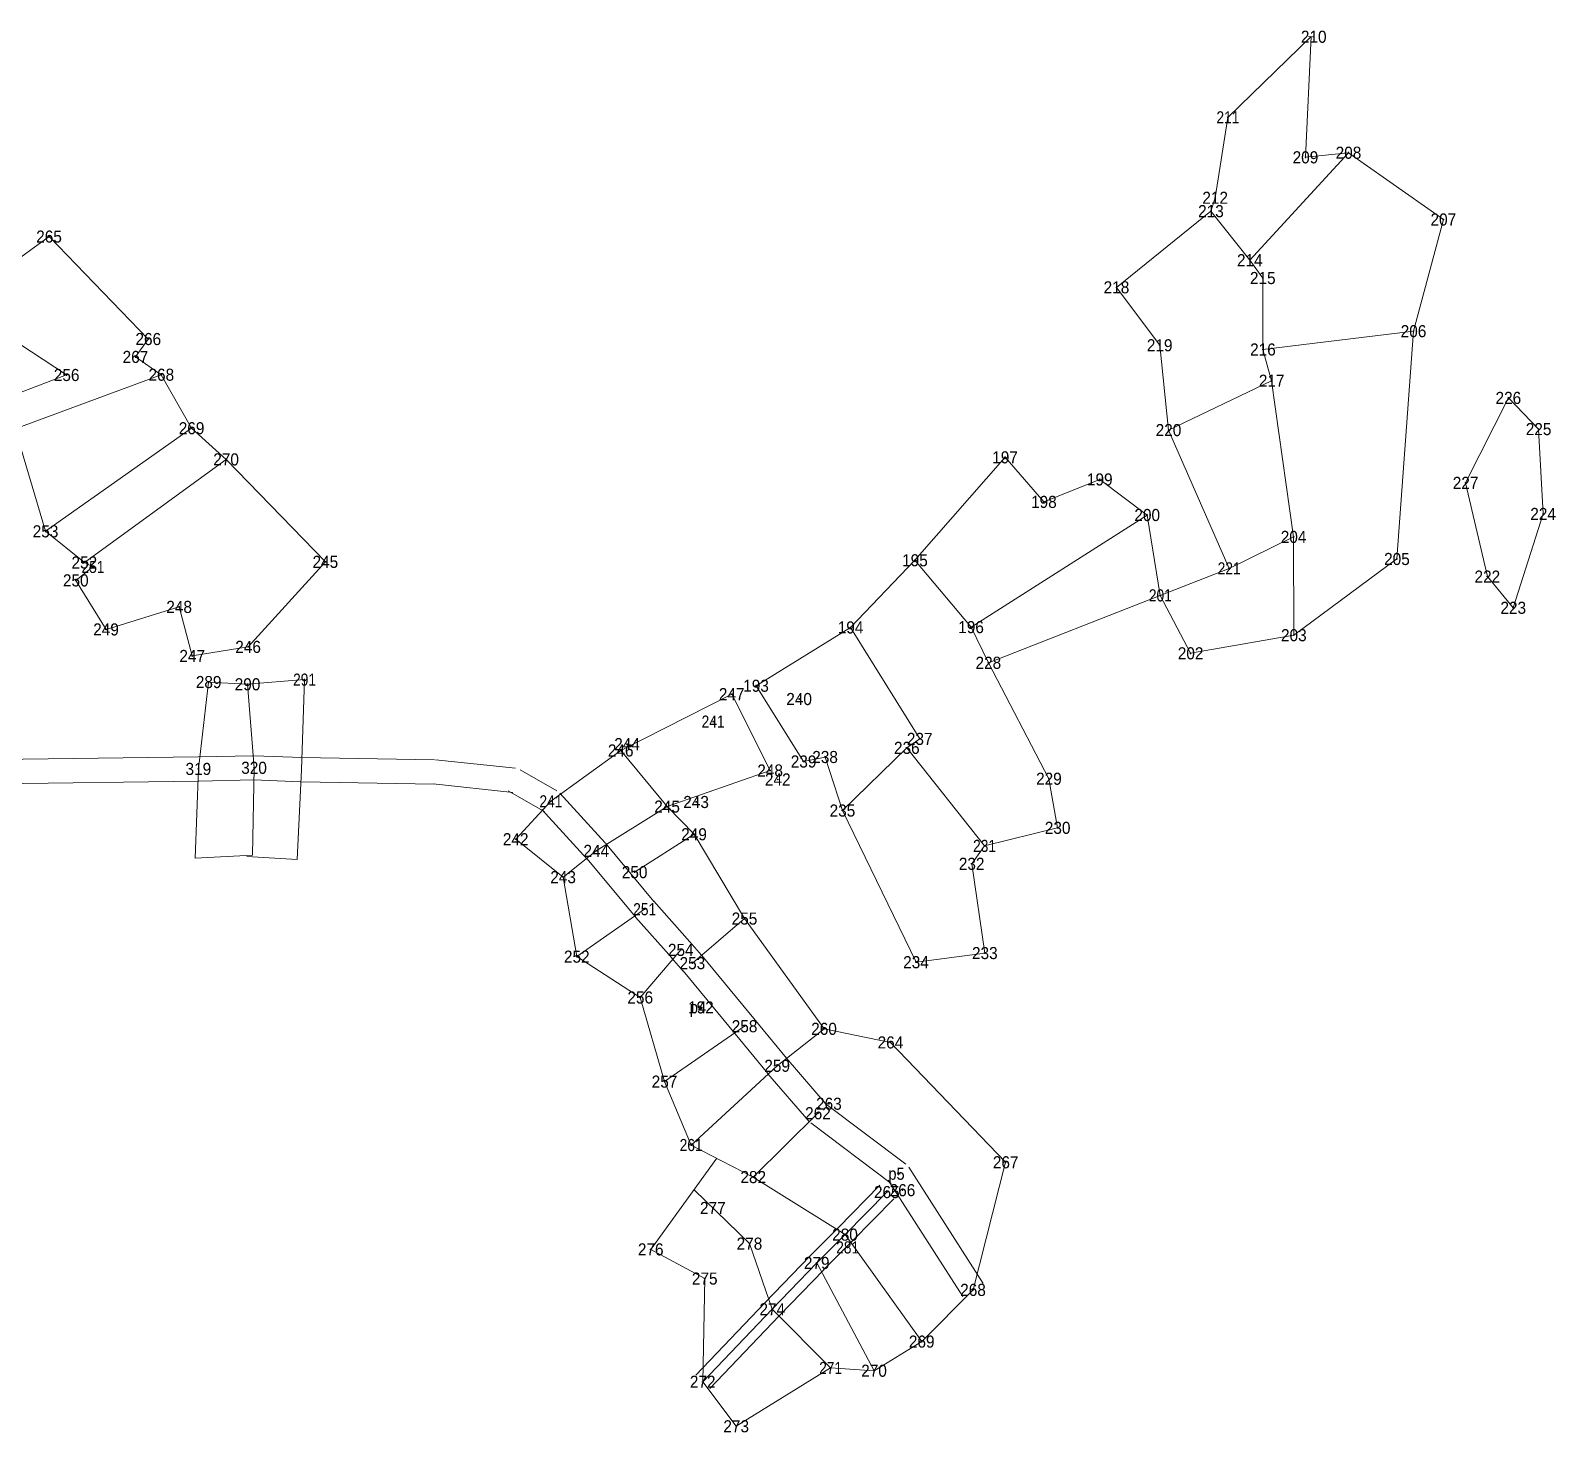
# Model space of a CAD drawing. Header units: metres. Extents: x 551040 to 556777, y 1846780 to 1849752.
# Drawn here: x 556147 to 556777, y 1848648 to 1849227 of the extents above; entities that cross this region are included whole.
import ezdxf
from ezdxf.enums import TextEntityAlignment as Align

# ---------------------------------------------------------------- set-up
doc = ezdxf.new("R2010")
doc.units = ezdxf.units.M
doc.header["$LTSCALE"] = 2
for name, color, linetype, lineweight in [('10', 7, 'Continuous', 13), ('11', 7, 'Continuous', 13), ('22', 7, 'Continuous', 13), ('6', 7, 'Continuous', 13)]:
    doc.layers.add(name, color=color, linetype=linetype, lineweight=lineweight)
doc.layers.add('12', color=7, linetype='Continuous')

msp = doc.modelspace()

# ---------------------------------------------------------------- hatches: boundary and pattern name
at = {"layer": '10'}
for points in [[(556423.655, 1848823.86, 1), (556423.505, 1848823.86, 1)], [(556423.655, 1848823.86, 1), (556423.505, 1848823.86, 1)], [(556505.655, 1848755.13, 1), (556505.505, 1848755.13, 1)], [(556505.655, 1848755.13, 1), (556505.505, 1848755.13, 1)]]:
    msp.add_hatch(color=256, dxfattribs=at).paths.add_polyline_path(points)

# ---------------------------------------------------------------- linework, layer by layer
for p, q in [((556423.27, 1848823.86), (556422.96, 1848823.86)), ((556423.27, 1848823.86), (556422.96, 1848823.86)), ((556423.58, 1848824.48), (556423.58, 1848824.17)), ((556423.58, 1848824.48), (556423.58, 1848824.17)), ((556423.58, 1848823.55), (556423.58, 1848823.24)), ((556423.58, 1848823.55), (556423.58, 1848823.24)), ((556424.2, 1848823.86), (556423.89, 1848823.86)), ((556424.2, 1848823.86), (556423.89, 1848823.86)), ((556505.27, 1848755.13), (556504.96, 1848755.13)), ((556505.27, 1848755.13), (556504.96, 1848755.13)), ((556505.58, 1848755.75), (556505.58, 1848755.44)), ((556505.58, 1848755.75), (556505.58, 1848755.44)), ((556505.58, 1848754.82), (556505.58, 1848754.51)), ((556505.58, 1848754.82), (556505.58, 1848754.51)), ((556506.2, 1848755.13), (556505.89, 1848755.13)), ((556506.2, 1848755.13), (556505.89, 1848755.13))]:
    msp.add_line(p, q, dxfattribs=at)
for centre, radius in [((556423.58, 1848823.86), 0.312), ((556423.58, 1848823.86), 0.312), ((556423.58, 1848823.86), 0.075), ((556423.58, 1848823.86), 0.075), ((556505.58, 1848755.13), 0.312), ((556505.58, 1848755.13), 0.312), ((556505.58, 1848755.13), 0.075), ((556505.58, 1848755.13), 0.075)]:
    msp.add_circle(centre, radius, dxfattribs=at)
at = {"layer": '11'}
for p, q in [((556677.06, 1849224.71), (556676.75, 1849224.71)), ((556677.38, 1849224.71), (556676.75, 1849224.71)), ((556677.06, 1849224.4), (556677.06, 1849225.02)), ((556677.06, 1849224.4), (556677.06, 1849225.02)), ((556641.92, 1849191.42), (556641.3, 1849191.42)), ((556641.61, 1849191.1), (556641.61, 1849191.73)), ((556673.96, 1849174.91), (556673.33, 1849174.91)), ((556673.64, 1849174.59), (556673.64, 1849175.22)), ((556691.72, 1849176.8), (556691.1, 1849176.8)), ((556691.41, 1849176.49), (556691.41, 1849177.11)), ((556634.6, 1849152.36), (556634.6, 1849152.98)), ((556636.68, 1849158.2), (556636.05, 1849158.2)), ((556636.36, 1849157.89), (556636.36, 1849158.52)), ((556634.92, 1849152.67), (556634.29, 1849152.67)), ((556730.9, 1849149.24), (556730.28, 1849149.24)), ((556730.59, 1849148.93), (556730.59, 1849149.55)), ((556155.08, 1849142.17), (556154.45, 1849142.17)), ((556154.76, 1849141.86), (556154.76, 1849142.48)), ((556650.97, 1849132.42), (556650.34, 1849132.42)), ((556650.66, 1849132.11), (556650.66, 1849132.73)), ((556595.59, 1849120.9), (556595.59, 1849121.52)), ((556656.32, 1849125.06), (556655.7, 1849125.06)), ((556656.01, 1849124.75), (556656.01, 1849125.37)), ((556595.9, 1849121.21), (556595.28, 1849121.21)), ((556718.58, 1849103.1), (556717.96, 1849103.1)), ((556718.27, 1849102.78), (556718.27, 1849103.41)), ((556196.07, 1849099.86), (556195.44, 1849099.86)), ((556195.75, 1849099.55), (556195.75, 1849100.17)), ((556613.74, 1849097.28), (556613.11, 1849097.28)), ((556613.43, 1849096.97), (556613.43, 1849097.59)), ((556190.75, 1849092.47), (556190.13, 1849092.47)), ((556190.44, 1849092.15), (556190.44, 1849092.78)), ((556656.4, 1849095.55), (556655.77, 1849095.55)), ((556656.08, 1849095.24), (556656.08, 1849095.87)), ((556162.34, 1849085.01), (556161.71, 1849085.01)), ((556162.03, 1849084.7), (556162.03, 1849085.32)), ((556201.44, 1849085.12), (556200.81, 1849085.12)), ((556201.12, 1849084.8), (556201.12, 1849085.43)), ((556659.99, 1849082.65), (556659.36, 1849082.65)), ((556659.67, 1849082.34), (556659.67, 1849082.96)), ((556757.76, 1849075.54), (556757.13, 1849075.54)), ((556757.44, 1849075.22), (556757.44, 1849075.85)), ((556213.94, 1849063.02), (556213.31, 1849063.02)), ((556213.62, 1849062.71), (556213.62, 1849063.33)), ((556617.39, 1849062.25), (556616.76, 1849062.25)), ((556617.07, 1849061.94), (556617.07, 1849062.56)), ((556770.23, 1849062.66), (556769.61, 1849062.66)), ((556769.92, 1849062.35), (556769.92, 1849062.97)), ((556228.19, 1849050.15), (556227.56, 1849050.15)), ((556227.88, 1849049.83), (556227.88, 1849050.46)), ((556549.88, 1849051), (556549.25, 1849051)), ((556549.57, 1849050.69), (556549.57, 1849051.31)), ((556589, 1849041.88), (556588.38, 1849041.88)), ((556588.69, 1849041.57), (556588.69, 1849042.2)), ((556740.08, 1849040.45), (556739.45, 1849040.45)), ((556739.76, 1849040.13), (556739.76, 1849040.76)), ((556565.92, 1849032.6), (556565.3, 1849032.6)), ((556565.61, 1849032.29), (556565.61, 1849032.91)), ((556608.59, 1849027.18), (556607.97, 1849027.18)), ((556608.28, 1849026.87), (556608.28, 1849027.49)), ((556772.1, 1849027.62), (556771.48, 1849027.62)), ((556771.79, 1849027.31), (556771.79, 1849027.93)), ((556153.31, 1849020.13), (556153.31, 1849020.75)), ((556153.62, 1849020.44), (556153, 1849020.44)), ((556669.05, 1849018.13), (556668.42, 1849018.13)), ((556668.73, 1849017.81), (556668.73, 1849018.44)), ((556268.87, 1849007.52), (556268.87, 1849008.15)), ((556512.67, 1849008.48), (556512.04, 1849008.48)), ((556512.36, 1849008.17), (556512.36, 1849008.79)), ((556711.72, 1849009.02), (556711.1, 1849009.02)), ((556711.41, 1849008.71), (556711.41, 1849009.33)), ((556169.65, 1849007.57), (556169.03, 1849007.57)), ((556169.34, 1849007.26), (556169.34, 1849007.88)), ((556173.21, 1849005.73), (556172.59, 1849005.73)), ((556172.9, 1849005.42), (556172.9, 1849006.05)), ((556269.18, 1849007.83), (556268.56, 1849007.83)), ((556642.42, 1849005.14), (556641.8, 1849005.14)), ((556642.11, 1849004.83), (556642.11, 1849005.45)), ((556749.07, 1849001.74), (556748.44, 1849001.74)), ((556748.76, 1849001.43), (556748.76, 1849002.05)), ((556166.12, 1849000.18), (556165.49, 1849000.18)), ((556165.8, 1848999.87), (556165.8, 1849000.5)), ((556208.8, 1848989.23), (556208.18, 1848989.23)), ((556208.49, 1848988.92), (556208.49, 1848989.54)), ((556614.01, 1848994), (556613.39, 1848994)), ((556613.7, 1848993.69), (556613.7, 1848994.31)), ((556759.45, 1848988.55), (556759.45, 1848989.17)), ((556759.76, 1848988.86), (556759.14, 1848988.86)), ((556178.61, 1848979.93), (556177.99, 1848979.93)), ((556178.3, 1848979.62), (556178.3, 1848980.24)), ((556486.08, 1848980.75), (556485.46, 1848980.75)), ((556485.77, 1848980.44), (556485.77, 1848981.06)), ((556535.85, 1848980.88), (556535.22, 1848980.88)), ((556535.54, 1848980.57), (556535.54, 1848981.19)), ((556669.15, 1848977.55), (556668.53, 1848977.55)), ((556668.84, 1848977.24), (556668.84, 1848977.86)), ((556237.28, 1848972.71), (556236.66, 1848972.71)), ((556236.97, 1848972.4), (556236.97, 1848973.02)), ((556626.21, 1848969.75), (556626.21, 1848970.37)), ((556214.19, 1848968.96), (556213.56, 1848968.96)), ((556213.88, 1848968.65), (556213.88, 1848969.27)), ((556543, 1848966.14), (556542.37, 1848966.14)), ((556542.68, 1848965.83), (556542.68, 1848966.46)), ((556626.52, 1848970.06), (556625.89, 1848970.06)), ((556220.98, 1848958.19), (556220.36, 1848958.19)), ((556220.98, 1848958.19), (556220.36, 1848958.19)), ((556220.67, 1848958.5), (556220.67, 1848957.88)), ((556220.67, 1848958.5), (556220.67, 1848957.88)), ((556236.73, 1848957.57), (556236.73, 1848956.95)), ((556236.73, 1848957.57), (556236.73, 1848956.95)), ((556260.59, 1848959.19), (556259.97, 1848959.19)), ((556260.59, 1848959.19), (556259.97, 1848959.19)), ((556260.28, 1848959.5), (556260.28, 1848958.88)), ((556260.28, 1848959.5), (556260.28, 1848958.88)), ((556237.04, 1848957.26), (556236.42, 1848957.26)), ((556237.04, 1848957.26), (556236.42, 1848957.26)), ((556436.99, 1848953.2), (556436.37, 1848953.2)), ((556436.99, 1848953.2), (556436.37, 1848953.2)), ((556436.68, 1848953.51), (556436.68, 1848952.89)), ((556436.68, 1848953.51), (556436.68, 1848952.89)), ((556447.05, 1848956.67), (556446.42, 1848956.67)), ((556446.74, 1848956.36), (556446.74, 1848956.98)), ((556464.52, 1848950.87), (556464.52, 1848951.49)), ((556464.83, 1848951.18), (556464.21, 1848951.18)), ((556429.31, 1848941.87), (556428.69, 1848941.87)), ((556429, 1848941.55), (556429, 1848942.18)), ((556393.79, 1848932.55), (556393.17, 1848932.55)), ((556393.48, 1848932.24), (556393.48, 1848932.86)), ((556514.64, 1848934.71), (556514.02, 1848934.71)), ((556514.33, 1848934.4), (556514.33, 1848935.03)), ((556391.16, 1848929.93), (556390.54, 1848929.93)), ((556391.16, 1848929.93), (556390.54, 1848929.93)), ((556390.85, 1848930.24), (556390.85, 1848929.62)), ((556390.85, 1848930.24), (556390.85, 1848929.62)), ((556475.56, 1848927.23), (556474.94, 1848927.23)), ((556475.25, 1848926.92), (556475.25, 1848927.55)), ((556509.32, 1848931.01), (556508.7, 1848931.01)), ((556509.01, 1848930.7), (556509.01, 1848931.32)), ((556216.73, 1848922.31), (556216.11, 1848922.31)), ((556216.73, 1848922.31), (556216.11, 1848922.31)), ((556216.42, 1848922.62), (556216.42, 1848922)), ((556216.42, 1848922.62), (556216.42, 1848922)), ((556239.73, 1848922.78), (556239.11, 1848922.78)), ((556239.73, 1848922.78), (556239.11, 1848922.78)), ((556239.42, 1848923.09), (556239.42, 1848922.47)), ((556239.42, 1848923.09), (556239.42, 1848922.47)), ((556452.86, 1848921.66), (556452.24, 1848921.66)), ((556452.86, 1848921.66), (556452.24, 1848921.66)), ((556452.55, 1848921.97), (556452.55, 1848921.35)), ((556452.55, 1848921.97), (556452.55, 1848921.35)), ((556466.68, 1848925.37), (556466.06, 1848925.37)), ((556466.37, 1848925.05), (556466.37, 1848925.68)), ((556456.04, 1848917.96), (556455.41, 1848917.96)), ((556455.72, 1848917.65), (556455.72, 1848918.27)), ((556568, 1848918.26), (556567.38, 1848918.26)), ((556567.69, 1848917.95), (556567.69, 1848918.57)), ((556362.34, 1848908.93), (556361.72, 1848908.93)), ((556362.34, 1848908.93), (556361.72, 1848908.93)), ((556362.03, 1848909.24), (556362.03, 1848908.62)), ((556362.03, 1848909.24), (556362.03, 1848908.62)), ((556422.29, 1848908.65), (556421.67, 1848908.65)), ((556421.98, 1848908.34), (556421.98, 1848908.96)), ((556410.31, 1848906.76), (556409.69, 1848906.76)), ((556410.31, 1848906.76), (556409.69, 1848906.76)), ((556410, 1848907.07), (556410, 1848906.45)), ((556410, 1848907.07), (556410, 1848906.45)), ((556482.73, 1848905.12), (556482.11, 1848905.12)), ((556482.42, 1848904.81), (556482.42, 1848905.43)), ((556421.45, 1848895.32), (556420.83, 1848895.32)), ((556421.45, 1848895.32), (556420.83, 1848895.32)), ((556421.14, 1848895.63), (556421.14, 1848895.01)), ((556421.14, 1848895.63), (556421.14, 1848895.01)), ((556571.61, 1848897.98), (556570.99, 1848897.98)), ((556571.3, 1848897.67), (556571.3, 1848898.29)), ((556347.79, 1848893.27), (556347.17, 1848893.27)), ((556347.79, 1848893.27), (556347.17, 1848893.27)), ((556347.48, 1848893.58), (556347.48, 1848892.96)), ((556347.48, 1848893.58), (556347.48, 1848892.96)), ((556381.06, 1848888.45), (556380.44, 1848888.45)), ((556381.06, 1848888.45), (556380.44, 1848888.45)), ((556380.75, 1848888.76), (556380.75, 1848888.14)), ((556380.75, 1848888.76), (556380.75, 1848888.14)), ((556541.42, 1848890.52), (556540.79, 1848890.52)), ((556541.11, 1848890.21), (556541.11, 1848890.83)), ((556536.11, 1848883.13), (556535.48, 1848883.13)), ((556535.79, 1848882.82), (556535.79, 1848883.44)), ((556367.37, 1848877.62), (556366.75, 1848877.62)), ((556367.37, 1848877.62), (556366.75, 1848877.62)), ((556367.06, 1848877.93), (556367.06, 1848877.31)), ((556367.06, 1848877.93), (556367.06, 1848877.31)), ((556396.9, 1848879.68), (556396.28, 1848879.68)), ((556396.9, 1848879.68), (556396.28, 1848879.68)), ((556396.59, 1848879.99), (556396.59, 1848879.37)), ((556396.59, 1848879.99), (556396.59, 1848879.37)), ((556401.05, 1848864.37), (556400.43, 1848864.37)), ((556401.05, 1848864.37), (556400.43, 1848864.37)), ((556400.74, 1848864.68), (556400.74, 1848864.06)), ((556400.74, 1848864.68), (556400.74, 1848864.06)), ((556442.28, 1848860.51), (556441.66, 1848860.51)), ((556442.28, 1848860.51), (556441.66, 1848860.51)), ((556441.97, 1848860.82), (556441.97, 1848860.2)), ((556441.97, 1848860.82), (556441.97, 1848860.2)), ((556373.02, 1848844.78), (556372.4, 1848844.78)), ((556373.02, 1848844.78), (556372.4, 1848844.78)), ((556372.71, 1848845.09), (556372.71, 1848844.47)), ((556372.71, 1848845.09), (556372.71, 1848844.47)), ((556415.96, 1848847.57), (556415.34, 1848847.57)), ((556415.96, 1848847.57), (556415.34, 1848847.57)), ((556415.65, 1848847.88), (556415.65, 1848847.26)), ((556415.65, 1848847.88), (556415.65, 1848847.26)), ((556541.54, 1848846.26), (556540.91, 1848846.26)), ((556541.22, 1848845.95), (556541.22, 1848846.57)), ((556420.76, 1848842.1), (556420.14, 1848842.1)), ((556420.76, 1848842.1), (556420.14, 1848842.1)), ((556420.45, 1848842.41), (556420.45, 1848841.79)), ((556420.45, 1848842.41), (556420.45, 1848841.79)), ((556513.11, 1848842.49), (556512.49, 1848842.49)), ((556512.8, 1848842.18), (556512.8, 1848842.81)), ((556399.22, 1848827.92), (556398.6, 1848827.92)), ((556399.22, 1848827.92), (556398.6, 1848827.92)), ((556398.91, 1848828.23), (556398.91, 1848827.61)), ((556398.91, 1848828.23), (556398.91, 1848827.61)), ((556424.3, 1848823.81), (556423.67, 1848823.81)), ((556423.98, 1848823.5), (556423.98, 1848824.13)), ((556442.3, 1848816.05), (556441.68, 1848816.05)), ((556442.3, 1848816.05), (556441.68, 1848816.05)), ((556441.99, 1848816.36), (556441.99, 1848815.74)), ((556441.99, 1848816.36), (556441.99, 1848815.74)), ((556475.12, 1848814.97), (556474.5, 1848814.97)), ((556475.12, 1848814.97), (556474.5, 1848814.97)), ((556474.81, 1848815.28), (556474.81, 1848814.66)), ((556474.81, 1848815.28), (556474.81, 1848814.66)), ((556502.56, 1848809.35), (556501.94, 1848809.35)), ((556502.56, 1848809.35), (556501.94, 1848809.35)), ((556502.25, 1848809.66), (556502.25, 1848809.04)), ((556502.25, 1848809.66), (556502.25, 1848809.04)), ((556455.76, 1848799.7), (556455.14, 1848799.7)), ((556455.76, 1848799.7), (556455.14, 1848799.7)), ((556455.45, 1848800.01), (556455.45, 1848799.39)), ((556455.45, 1848800.01), (556455.45, 1848799.39)), ((556409.25, 1848793.18), (556408.63, 1848793.18)), ((556409.25, 1848793.18), (556408.63, 1848793.18)), ((556408.94, 1848793.49), (556408.94, 1848792.87)), ((556408.94, 1848793.49), (556408.94, 1848792.87)), ((556477.14, 1848784.03), (556476.52, 1848784.03)), ((556477.14, 1848784.03), (556476.52, 1848784.03)), ((556476.83, 1848784.34), (556476.83, 1848783.72)), ((556476.83, 1848784.34), (556476.83, 1848783.72)), ((556472.63, 1848780.11), (556472.01, 1848780.11)), ((556472.63, 1848780.11), (556472.01, 1848780.11)), ((556472.32, 1848780.42), (556472.32, 1848779.8)), ((556472.32, 1848780.42), (556472.32, 1848779.8)), ((556420.24, 1848766.98), (556419.62, 1848766.98)), ((556420.24, 1848766.98), (556419.62, 1848766.98)), ((556419.93, 1848767.29), (556419.93, 1848766.67)), ((556419.93, 1848767.29), (556419.93, 1848766.67)), ((556550.14, 1848759.85), (556549.52, 1848759.85)), ((556550.14, 1848759.85), (556549.52, 1848759.85)), ((556549.83, 1848760.16), (556549.83, 1848759.54)), ((556549.83, 1848760.16), (556549.83, 1848759.54)), ((556445.91, 1848753.74), (556445.29, 1848753.74)), ((556445.91, 1848753.74), (556445.29, 1848753.74)), ((556445.6, 1848754.05), (556445.6, 1848753.43)), ((556445.6, 1848754.05), (556445.6, 1848753.43)), ((556501.05, 1848747.55), (556500.43, 1848747.55)), ((556501.05, 1848747.55), (556500.43, 1848747.55)), ((556500.74, 1848747.86), (556500.74, 1848747.24)), ((556500.74, 1848747.86), (556500.74, 1848747.24)), ((556507.53, 1848748.33), (556506.91, 1848748.33)), ((556507.53, 1848748.33), (556506.91, 1848748.33)), ((556507.22, 1848748.64), (556507.22, 1848748.02)), ((556507.22, 1848748.64), (556507.22, 1848748.02)), ((556429.19, 1848740.96), (556428.57, 1848740.96)), ((556429.19, 1848740.96), (556428.57, 1848740.96)), ((556428.88, 1848741.27), (556428.88, 1848740.65)), ((556428.88, 1848741.27), (556428.88, 1848740.65)), ((556444.33, 1848726.25), (556443.71, 1848726.25)), ((556444.33, 1848726.25), (556443.71, 1848726.25)), ((556444.02, 1848726.56), (556444.02, 1848725.94)), ((556444.02, 1848726.56), (556444.02, 1848725.94)), ((556483.79, 1848729.97), (556483.17, 1848729.97)), ((556483.79, 1848729.97), (556483.17, 1848729.97)), ((556483.48, 1848730.28), (556483.48, 1848729.66)), ((556483.48, 1848730.28), (556483.48, 1848729.66)), ((556484.88, 1848724.68), (556484.26, 1848724.68)), ((556484.88, 1848724.68), (556484.26, 1848724.68)), ((556484.57, 1848724.99), (556484.57, 1848724.37)), ((556484.57, 1848724.99), (556484.57, 1848724.37)), ((556403.56, 1848723.88), (556402.94, 1848723.88)), ((556403.56, 1848723.88), (556402.94, 1848723.88)), ((556403.25, 1848724.19), (556403.25, 1848723.57)), ((556403.25, 1848724.19), (556403.25, 1848723.57)), ((556472.12, 1848718.27), (556471.5, 1848718.27)), ((556472.12, 1848718.27), (556471.5, 1848718.27)), ((556471.81, 1848718.58), (556471.81, 1848717.96)), ((556471.81, 1848718.58), (556471.81, 1848717.96)), ((556425.55, 1848712.14), (556425.55, 1848711.52)), ((556425.55, 1848712.14), (556425.55, 1848711.52)), ((556425.86, 1848711.83), (556425.24, 1848711.83)), ((556425.86, 1848711.83), (556425.24, 1848711.83)), ((556536.66, 1848707.15), (556536.04, 1848707.15)), ((556536.66, 1848707.15), (556536.04, 1848707.15)), ((556536.35, 1848707.46), (556536.35, 1848706.84)), ((556536.35, 1848707.46), (556536.35, 1848706.84)), ((556453.44, 1848699.46), (556453.44, 1848698.84)), ((556453.44, 1848699.46), (556453.44, 1848698.84)), ((556453.75, 1848699.15), (556453.13, 1848699.15)), ((556453.75, 1848699.15), (556453.13, 1848699.15)), ((556515.46, 1848685.79), (556514.84, 1848685.79)), ((556515.46, 1848685.79), (556514.84, 1848685.79)), ((556515.15, 1848686.1), (556515.15, 1848685.48)), ((556515.15, 1848686.1), (556515.15, 1848685.48)), ((556477.85, 1848674.89), (556477.23, 1848674.89)), ((556477.85, 1848674.89), (556477.23, 1848674.89)), ((556477.54, 1848675.2), (556477.54, 1848674.58)), ((556477.54, 1848675.2), (556477.54, 1848674.58)), ((556425.02, 1848669.21), (556424.4, 1848669.21)), ((556425.02, 1848669.21), (556424.4, 1848669.21)), ((556424.71, 1848669.52), (556424.71, 1848668.9)), ((556424.71, 1848669.52), (556424.71, 1848668.9)), ((556495.78, 1848673.76), (556495.16, 1848673.76)), ((556495.78, 1848673.76), (556495.16, 1848673.76)), ((556495.47, 1848674.07), (556495.47, 1848673.45)), ((556495.47, 1848674.07), (556495.47, 1848673.45)), ((556438.85, 1848650.82), (556438.23, 1848650.82)), ((556438.85, 1848650.82), (556438.23, 1848650.82)), ((556438.54, 1848651.13), (556438.54, 1848650.51)), ((556438.54, 1848651.13), (556438.54, 1848650.51))]:
    msp.add_line(p, q, dxfattribs=at)
at = {"layer": '22'}
for p, q in [((556201.12, 1849085.12), (556213.62, 1849063.02)), ((556642.11, 1849005.14), (556613.7, 1848994)), ((556220.67, 1848958.19), (556216.42, 1848922.31)), ((556258.98, 1848921.97), (556260.28, 1848959.19)), ((556239.42, 1848922.78), (556236.73, 1848957.26)), ((556446.74, 1848956.67), (556466.37, 1848925.37)), ((556013.92, 1848924.6), (556216.35, 1848927.31)), ((556216.32, 1848927.31), (556239.32, 1848927.78)), ((556239.63, 1848927.78), (556259.19, 1848926.97)), ((556259.06, 1848926.97), (556313.95, 1848926.07)), ((556314.39, 1848926.04), (556347.35, 1848922.57)), ((556349.31, 1848921.94), (556364.51, 1848913.27)), ((556014.06, 1848914.6), (556216.49, 1848917.31)), ((556216.52, 1848917.31), (556239.52, 1848917.78)), ((556239.21, 1848917.78), (556258.77, 1848916.97)), ((556258.9, 1848916.97), (556313.79, 1848916.07)), ((556313.35, 1848916.1), (556346.31, 1848912.63)), ((556344.35, 1848913.26), (556359.55, 1848904.59)), ((556384.44, 1848891.82), (556365.72, 1848912.3)), ((556377.06, 1848885.08), (556358.34, 1848905.56)), ((556384.6, 1848891.64), (556404.59, 1848867.56)), ((556376.9, 1848885.26), (556396.89, 1848861.18)), ((556404.48, 1848867.69), (556419.39, 1848850.89)), ((556397, 1848861.05), (556411.91, 1848844.25)), ((556419.41, 1848850.87), (556424.21, 1848845.4)), ((556411.89, 1848844.27), (556416.69, 1848838.8)), ((556424.3, 1848845.29), (556445.84, 1848819.24)), ((556416.6, 1848838.91), (556438.14, 1848812.86)), ((556445.85, 1848819.23), (556459.31, 1848802.88)), ((556438.13, 1848812.87), (556451.59, 1848796.52)), ((556459.24, 1848802.96), (556476.11, 1848783.37)), ((556451.66, 1848796.44), (556468.53, 1848776.85)), ((556508.58, 1848759.13), (556475.32, 1848784.11)), ((556502.58, 1848751.13), (556469.32, 1848776.11)), ((556403.25, 1848723.88), (556430.56, 1848761.5)), ((556540.56, 1848709.85), (556509.79, 1848757.83)), ((556497.89, 1848750.35), (556480.63, 1848732.77)), ((556532.14, 1848704.45), (556501.37, 1848752.43)), ((556444.02, 1848726.25), (556421.12, 1848748.5)), ((556503.59, 1848744.75), (556486.33, 1848727.17)), ((556468.98, 1848721.09), (556480.65, 1848732.79)), ((556444.02, 1848726.25), (556453.44, 1848699.15)), ((556471.81, 1848718.27), (556483.48, 1848729.97)), ((556474.64, 1848715.45), (556486.31, 1848727.15)), ((556425.55, 1848711.83), (556403.25, 1848723.88)), ((556468.93, 1848721.04), (556450.56, 1848701.92)), ((556474.69, 1848715.5), (556456.32, 1848696.38)), ((556425.55, 1848711.83), (556424.71, 1848669.21)), ((556421.82, 1848671.98), (556450.55, 1848701.92)), ((556427.6, 1848666.44), (556456.33, 1848696.38))]:
    msp.add_line(p, q, dxfattribs=at)
for points in [[(556656.08, 1849095.55), (556718.27, 1849103.1), (556730.59, 1849149.24), (556691.41, 1849176.8), (556673.64, 1849174.91), (556676.01, 1849224.78), (556641.61, 1849191.42), (556636.36, 1849158.2), (556634.6, 1849152.67), (556650.66, 1849132.42), (556691.41, 1849176.8)], [(556140.76, 1849062.83), (556122.96, 1849070.15), (556162.03, 1849085.01), (556122.86, 1849110.73), (556096.2, 1849108.81), (556069.51, 1849121.65), (556069.47, 1849136.41), (556062.31, 1849154.83), (556071.19, 1849158.55), (556110.35, 1849134.67), (556137.03, 1849129.21), (556154.76, 1849142.17), (556195.75, 1849099.86)], [(556617.07, 1849062.25), (556613.43, 1849097.28), (556595.59, 1849121.21), (556634.6, 1849152.67)], [(556659.67, 1849082.65), (556656.08, 1849095.55), (556656.01, 1849125.06), (556650.66, 1849132.42)], [(556718.27, 1849103.1), (556711.41, 1849009.02), (556668.84, 1848977.55)], [(556153.31, 1849020.44), (556140.76, 1849062.83), (556201.12, 1849085.12), (556190.44, 1849092.47), (556195.75, 1849099.86)], [(556608.28, 1849027.18), (556613.7, 1848994), (556626.21, 1848970.06), (556668.84, 1848977.55), (556668.73, 1849018.13), (556659.67, 1849082.65), (556617.07, 1849062.25), (556642.11, 1849005.14), (556668.73, 1849018.13)], [(556169.34, 1849007.57), (556153.31, 1849020.44), (556213.62, 1849063.02), (556227.88, 1849050.15)], [(556512.36, 1849008.48), (556549.57, 1849051), (556565.61, 1849032.6), (556588.69, 1849041.88), (556608.28, 1849027.18), (556535.54, 1848980.88)], [(556446.74, 1848956.67), (556485.77, 1848980.75), (556512.36, 1849008.48), (556535.54, 1848980.88)], [(556613.7, 1848994), (556542.68, 1848966.14), (556535.54, 1848980.88)], [(556509.01, 1848931.01), (556514.33, 1848934.71), (556485.77, 1848980.75)], [(556542.68, 1848966.14), (556567.69, 1848918.26), (556571.3, 1848897.98), (556541.11, 1848890.52), (556535.79, 1848883.13), (556541.22, 1848846.26), (556512.8, 1848842.49), (556482.42, 1848905.12), (556509.01, 1848931.01), (556541.11, 1848890.52)], [(556220.67, 1848958.19), (556236.73, 1848957.26), (556260.28, 1848959.19)], [(556390.85, 1848929.93), (556436.68, 1848953.2), (556452.55, 1848921.66), (556410, 1848906.76), (556380.75, 1848888.45)], [(556362.03, 1848908.93), (556390.85, 1848929.93), (556410, 1848906.76)], [(556482.42, 1848905.12), (556475.25, 1848927.23), (556466.37, 1848925.37)], [(556239.42, 1848922.78), (556238.74, 1848886.67), (556215.04, 1848885.52), (556216.42, 1848922.31)], [(556258.98, 1848921.97), (556257.25, 1848884.94), (556236.43, 1848886.09)], [(556362.03, 1848908.93), (556347.48, 1848893.27), (556367.06, 1848877.62), (556380.75, 1848888.45)], [(556410, 1848906.76), (556421.14, 1848895.32), (556396.59, 1848879.68)], [(556420.45, 1848842.1), (556441.97, 1848860.51), (556421.14, 1848895.32)], [(556400.74, 1848864.37), (556372.71, 1848844.78), (556367.06, 1848877.62)], [(556455.45, 1848799.7), (556474.81, 1848814.97), (556441.97, 1848860.51)], [(556372.71, 1848844.78), (556398.91, 1848827.92), (556415.65, 1848847.57)], [(556441.99, 1848816.05), (556408.94, 1848793.18), (556398.91, 1848827.92)], [(556474.81, 1848814.97), (556502.25, 1848809.35), (556549.83, 1848759.85), (556536.35, 1848707.15)], [(556408.94, 1848793.18), (556419.93, 1848766.98), (556455.45, 1848799.7)], [(556472.32, 1848780.11), (556445.6, 1848753.74), (556419.93, 1848766.98)], [(556500.74, 1848747.55), (556483.48, 1848729.97), (556445.6, 1848753.74)], [(556536.35, 1848707.15), (556515.15, 1848685.79), (556483.48, 1848729.97)], [(556515.15, 1848685.79), (556495.47, 1848673.76), (556471.81, 1848718.27), (556453.44, 1848699.15)], [(556477.54, 1848674.89), (556438.54, 1848650.82), (556424.71, 1848669.21), (556453.44, 1848699.15)], [(556495.47, 1848673.76), (556477.54, 1848674.89), (556453.44, 1848699.15)]]:
    msp.add_lwpolyline(points, dxfattribs=at)
for points in [[(556748.76, 1849001.74), (556759.45, 1848988.86), (556771.79, 1849027.62), (556769.92, 1849062.66), (556757.44, 1849075.54), (556739.76, 1849040.45)], [(556268.87, 1849007.83), (556236.97, 1848972.71), (556213.88, 1848968.96), (556208.49, 1848989.23), (556178.3, 1848979.93), (556165.8, 1849000.18), (556172.9, 1849005.73), (556169.34, 1849007.57), (556227.88, 1849050.15)]]:
    msp.add_lwpolyline(points, close=True, dxfattribs=at)
at = {"layer": '6'}
msp.add_line((556674.96, 1849224.86), (556677.06, 1849224.71), dxfattribs=at)

# ---------------------------------------------------------------- texts
at = {"layer": '12'}
for s, width, p in [('210', 0.95, (556677.06, 1849222.21)), ('211', 0.85, (556641.615, 1849188.92)), ('208', 0.95, (556691.41, 1849174.3)), ('209', 0.95, (556673.64, 1849172.41)), ('212', 0.95, (556636.355, 1849155.7)), ('213', 0.95, (556634.6, 1849150.17)), ('207', 0.95, (556730.59, 1849146.74)), ('265', 0.95, (556154.76, 1849139.67)), ('214', 0.95, (556650.66, 1849129.92)), ('215', 0.95, (556656.01, 1849122.56)), ('218', 0.95, (556595.59, 1849118.71)), ('266', 0.95, (556195.745, 1849097.36)), ('206', 0.95, (556718.265, 1849100.6)), ('219', 0.95, (556613.43, 1849094.78)), ('216', 0.95, (556656.075, 1849093.05)), ('267', 0.95, (556190.44, 1849089.97)), ('256', 0.95, (556162.025, 1849082.51)), ('268', 0.95, (556201.12, 1849082.62)), ('217', 0.95, (556659.67, 1849080.15)), ('226', 0.95, (556757.435, 1849073.04)), ('269', 0.95, (556213.62, 1849060.52)), ('220', 0.95, (556617.07, 1849059.75)), ('225', 0.95, (556769.92, 1849060.16)), ('270', 0.95, (556227.88, 1849047.65)), ('197', 0.95, (556549.57, 1849048.5)), ('199', 0.95, (556588.69, 1849039.38)), ('227', 0.95, (556739.77, 1849037.95)), ('198', 0.95, (556565.61, 1849030.1)), ('200', 0.95, (556608.28, 1849024.68)), ('224', 0.95, (556771.79, 1849025.12)), ('253', 0.95, (556153.31, 1849017.94)), ('204', 0.95, (556668.73, 1849015.63)), ('252', 0.95, (556169.335, 1849005.07)), ('251', 0.85, (556172.905, 1849003.23)), ('245', 0.95, (556268.87, 1849005.33)), ('195', 0.95, (556512.36, 1849005.98)), ('205', 0.95, (556711.41, 1849006.52)), ('250', 0.95, (556165.8, 1848997.68)), ('221', 0.85, (556642.115, 1849002.64)), ('222', 0.95, (556748.755, 1848999.24)), ('201', 0.85, (556613.705, 1848991.5)), ('248', 0.95, (556208.49, 1848986.73)), ('223', 0.95, (556759.45, 1848986.36)), ('194', 0.95, (556485.77, 1848978.25)), ('196', 0.95, (556535.535, 1848978.38)), ('249', 0.95, (556178.3, 1848977.43)), ('203', 0.95, (556668.84, 1848975.05)), ('247', 0.95, (556213.88, 1848966.46)), ('246', 0.95, (556236.965, 1848970.21)), ('202', 0.95, (556626.205, 1848967.56)), ('228', 0.95, (556542.68, 1848963.64)), ('289', 0.95, (556220.67, 1848955.69)), ('290', 0.95, (556236.73, 1848954.76)), ('291', 0.85, (556260.285, 1848956.69)), ('193', 0.95, (556446.74, 1848954.17)), ('247', 0.95, (556436.68, 1848950.7)), ('240', 0.95, (556464.52, 1848948.68)), ('241', 0.85, (556429.005, 1848939.37)), ('246', 0.95, (556390.845, 1848927.43)), ('244', 0.95, (556393.48, 1848930.05)), ('236', 0.95, (556509.005, 1848928.51)), ('237', 0.95, (556514.33, 1848932.21)), ('239', 0.95, (556466.37, 1848922.87)), ('238', 0.95, (556475.25, 1848924.73)), ('319', 0.95, (556216.42, 1848919.81)), ('320', 0.95, (556239.42, 1848920.28)), ('248', 0.95, (556452.55, 1848919.16)), ('242', 0.95, (556455.715, 1848915.46)), ('229', 0.95, (556567.69, 1848915.76)), ('241', 0.85, (556362.035, 1848906.43)), ('245', 0.95, (556410, 1848904.26)), ('243', 0.95, (556421.98, 1848906.15)), ('235', 0.95, (556482.42, 1848902.62)), ('242', 0.95, (556347.475, 1848890.77)), ('249', 0.95, (556421.14, 1848892.82)), ('230', 0.95, (556571.3, 1848895.48)), ('244', 0.95, (556380.75, 1848885.95)), ('231', 0.85, (556541.115, 1848888.02)), ('250', 0.95, (556396.59, 1848877.18)), ('232', 0.95, (556535.785, 1848880.63)), ('243', 0.95, (556367.06, 1848875.12)), ('251', 0.85, (556400.745, 1848861.87)), ('255', 0.95, (556441.97, 1848858.01)), ('252', 0.95, (556372.705, 1848842.28)), ('254', 0.95, (556415.65, 1848845.07)), ('253', 0.95, (556420.45, 1848839.6)), ('234', 0.95, (556512.8, 1848839.99)), ('233', 0.95, (556541.22, 1848843.76)), ('256', 0.95, (556398.905, 1848825.42)), ('192', 0.95, (556423.975, 1848821.31)), ('p4 ', 0.9, (556423.585, 1848821.36)), ('258', 0.95, (556441.99, 1848813.55)), ('260', 0.95, (556474.81, 1848812.47)), ('264', 0.95, (556502.25, 1848806.85)), ('259', 0.95, (556455.45, 1848797.2)), ('257', 0.95, (556408.94, 1848790.68)), ('262', 0.95, (556472.315, 1848777.61)), ('263', 0.95, (556476.83, 1848781.53)), ('261', 0.85, (556419.935, 1848764.48)), ('267', 0.95, (556549.83, 1848757.35)), ('282', 0.95, (556445.595, 1848751.24)), ('p5 ', 0.9, (556505.585, 1848752.63)), ('265', 0.95, (556500.74, 1848745.05)), ('266', 0.95, (556507.215, 1848745.83)), ('277', 0.95, (556428.88, 1848738.46)), ('280', 0.95, (556483.48, 1848727.47)), ('276', 0.95, (556403.245, 1848721.38)), ('278', 0.95, (556444.02, 1848723.75)), ('281', 0.85, (556484.575, 1848722.18)), ('279', 0.95, (556471.81, 1848715.77)), ('275', 0.95, (556425.55, 1848709.33)), ('268', 0.95, (556536.35, 1848704.65)), ('274', 0.95, (556453.44, 1848696.65)), ('269', 0.95, (556515.15, 1848683.29)), ('271', 0.85, (556477.545, 1848672.39)), ('270', 0.95, (556495.47, 1848671.26)), ('272', 0.95, (556424.705, 1848666.71)), ('273', 0.95, (556438.54, 1848648.32))]:
    msp.add_text(s, height=5, dxfattribs=dict(at, width=width)).set_placement(p, align=Align.CENTER)

doc.saveas('drawing.dxf')
